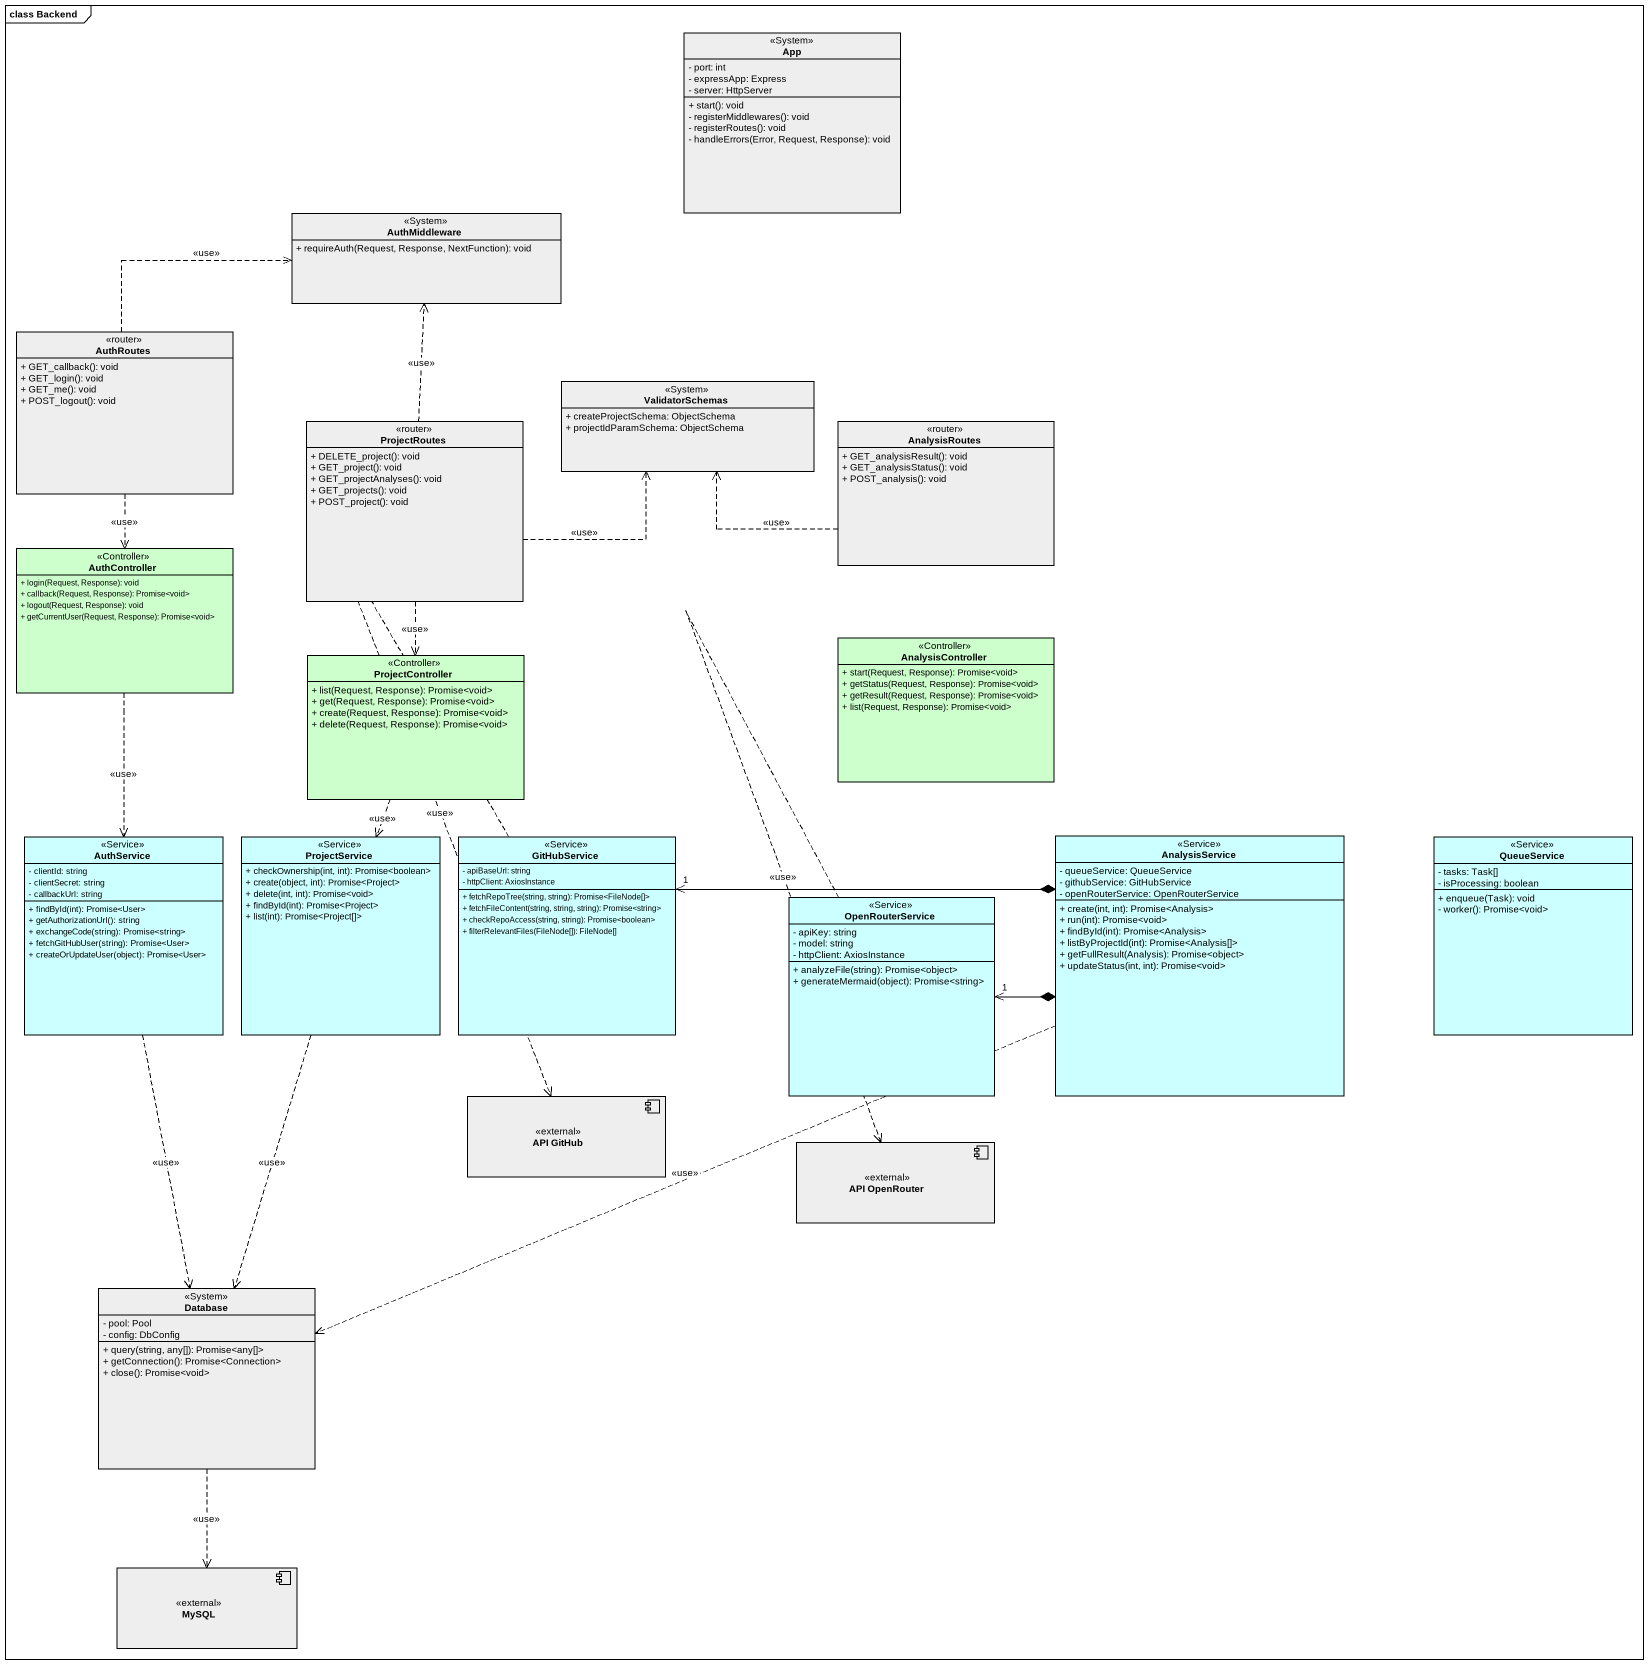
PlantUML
@startuml
mainframe class Backend
allowmixing
hide circle
hide empty members
skinparam classAttributeIconSize 0
class App <<System>> #EEEEEE {
  - port: int
  - expressApp: Express
  - server: HttpServer
  + start(): void
  - registerMiddlewares(): void
  - registerRoutes(): void
  - handleErrors(Error, Request, Response): void
}
class AuthMiddleware <<System>> #EEEEEE {
  + requireAuth(Request, Response, NextFunction): void
}
class AuthRoutes <<router>> #EEEEEE {
  + GET_callback(): void
  + GET_login(): void
  + GET_me(): void
  + POST_logout(): void
}
class ValidatorSchemas <<System>> #EEEEEE {
  + createProjectSchema: ObjectSchema
  + projectIdParamSchema: ObjectSchema
}
class ProjectRoutes <<router>> #EEEEEE {
  + DELETE_project(): void
  + GET_project(): void
  + GET_projectAnalyses(): void
  + GET_projects(): void
  + POST_project(): void
}
class AnalysisRoutes <<router>> #EEEEEE {
  + GET_analysisResult(): void
  + GET_analysisStatus(): void
  + POST_analysis(): void
}
class AuthController <<Controller>> #CCFFCC {
  + login(Request, Response): void
  + callback(Request, Response): Promise<void>
  + logout(Request, Response): void
  + getCurrentUser(Request, Response): Promise<void>
}
class AnalysisController <<Controller>> #CCFFCC {
  + start(Request, Response): Promise<void>
  + getStatus(Request, Response): Promise<void>
  + getResult(Request, Response): Promise<void>
  + list(Request, Response): Promise<void>
}
class ProjectController <<Controller>> #CCFFCC {
  + list(Request, Response): Promise<void>
  + get(Request, Response): Promise<void>
  + create(Request, Response): Promise<void>
  + delete(Request, Response): Promise<void>
}
class AuthService <<Service>> #CCFFFF {
  - clientId: string
  - clientSecret: string
  - callbackUrl: string
  + findById(int): Promise<User>
  + getAuthorizationUrl(): string
  + exchangeCode(string): Promise<string>
  + fetchGitHubUser(string): Promise<User>
  + createOrUpdateUser(object): Promise<User>
}
class ProjectService <<Service>> #CCFFFF {
  + checkOwnership(int, int): Promise<boolean>
  + create(object, int): Promise<Project>
  + delete(int, int): Promise<void>
  + findById(int): Promise<Project>
  + list(int): Promise<Project[]>
}
class GitHubService <<Service>> #CCFFFF {
  - apiBaseUrl: string
  - httpClient: AxiosInstance
  + fetchRepoTree(string, string): Promise<FileNode[]>
  + fetchFileContent(string, string, string): Promise<string>
  + checkRepoAccess(string, string): Promise<boolean>
  + filterRelevantFiles(FileNode[]): FileNode[]
}
class AnalysisService <<Service>> #CCFFFF {
  - queueService: QueueService
  - githubService: GitHubService
  - openRouterService: OpenRouterService
  + create(int, int): Promise<Analysis>
  + run(int): Promise<void>
  + findById(int): Promise<Analysis>
  + listByProjectId(int): Promise<Analysis[]>
  + getFullResult(Analysis): Promise<object>
  + updateStatus(int, int): Promise<void>
}
class QueueService <<Service>> #CCFFFF {
  - tasks: Task[]
  - isProcessing: boolean
  + enqueue(Task): void
  - worker(): Promise<void>
}
class OpenRouterService <<Service>> #CCFFFF {
  - apiKey: string
  - model: string
  - httpClient: AxiosInstance
  + analyzeFile(string): Promise<object>
  + generateMermaid(object): Promise<string>
}
component "API GitHub" as API_GitHub <<external>> #EEEEEE
component "API OpenRouter" as API_OpenRouter <<external>> #EEEEEE
class "Database" as Database_ <<System>> #EEEEEE {
  - pool: Pool
  - config: DbConfig
  + query(string, any[]): Promise<any[]>
  + getConnection(): Promise<Connection>
  + close(): Promise<void>
}
component MySQL <<external>> #EEEEEE
AuthRoutes .right.> AuthMiddleware : <<use>>
AuthRoutes ..> AuthController : <<use>>
ProjectRoutes .up.> AuthMiddleware : <<use>>
ProjectRoutes .right.> ValidatorSchemas : <<use>>
ProjectRoutes ..> ProjectController : <<use>>
AnalysisRoutes .left.> ValidatorSchemas : <<use>>
AuthController ..> AuthService : <<use>>
ProjectController ..> ProjectService : <<use>>
AuthService ..> Database_ : <<use>>
ProjectService ..> Database_ : <<use>>
GitHubService "1" <-right-* AnalysisService
GitHubService ..> API_GitHub : <<use>>
AnalysisService .left.> Database_ : <<use>>
OpenRouterService "1" <-right-* AnalysisService
OpenRouterService ..> API_OpenRouter : <<use>>
Database_ ..> MySQL : <<use>>
@enduml
